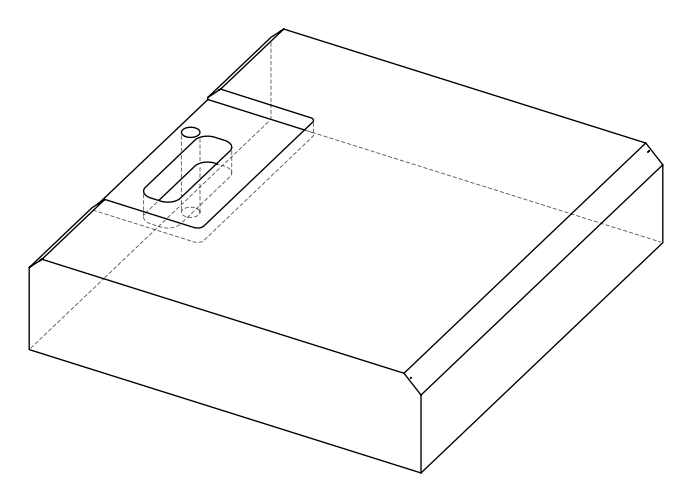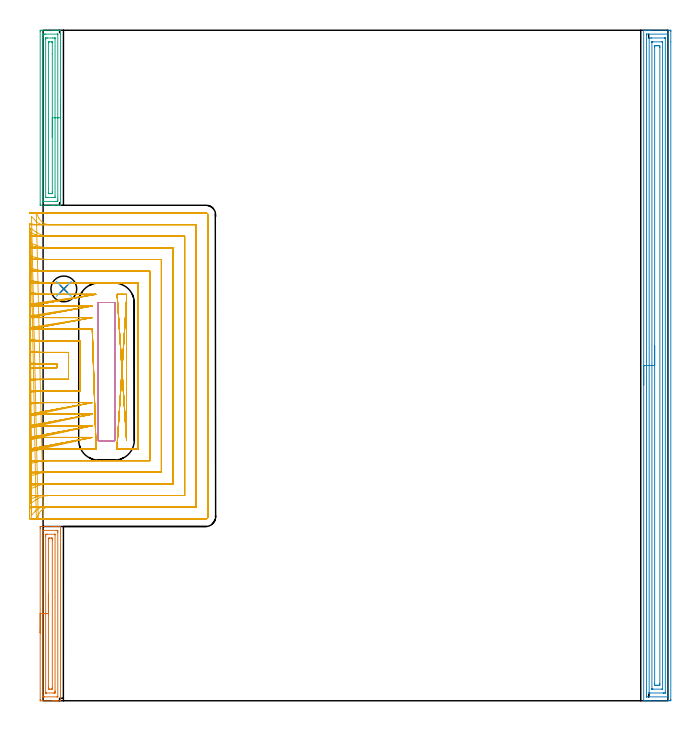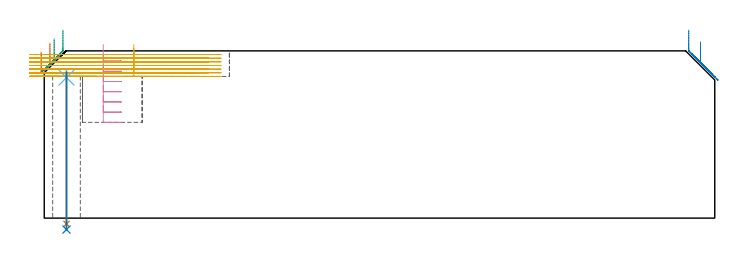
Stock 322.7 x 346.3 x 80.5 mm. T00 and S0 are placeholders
(PLAN: 8 operations, 5 tool changes, 87.6 min)
(1 AREA_MILL | FG_CHAMFER_SURFACE | UGT0205_001 | 3.12 min | 5295 mm3)
(2 AREA_MILL_1 | FG_CHAMFER_SURFACE_1 | UGT0205_001 | 14.16 min | 33932 mm3)
(3 AREA_MILL_2 | FG_CHAMFER_SURFACE_2 | UGT0205_001 | 3.13 min | 5322 mm3)
(4 MILL_RECTANGULAR_POCKET | POCKET_RECTANGULAR_STRAIGHT | UGT0201_136 | Follow Part, ap 5, ae 75% | 3.13 min | 87143 mm3)
(5 MILL_SLOT | SLOT_PARTIAL_RECTANGULAR | NXT0201_009 | Follow Part, ap 2, ae 75% | 63.47 min | 149879 mm3)
(6 SPOT_DRILL | STEP1HOLE | NXT0321_9005460120000 | 0.03 min | 4 mm3)
(7 DRILL_THROUGH_HOLE_INTO_CENTER | STEP1HOLE | NXT0301_042 | 0.3 min | 2668 mm3)
(8 DRILL_TO_ENLARGE_THROUGH_HOLE | STEP1HOLE | UGT0301_267 | 0.31 min | 6778 mm3)
(TOOL UGT0205_001 | Chamfer Mill 20 x 3 x 45 deg. | D20 FL50 Z2)
(TOOL UGT0201_136 | Carbide End Mill 20.0 | D20 FL30 Z4)
(TOOL NXT0201_009 | ENDMILL 8mm [2P460-0800-NA 1630] | D8 FL26 Z6)
(TOOL NXT0321_9005460120000 | NC Spot Drill, 142deg, 12mm, Carbide, Uncoated | D12 PA142 FL30 Z2)
(TOOL NXT0301_042 | Carbide Drill 7.1mm [860.1-0710-057A1-MM 2214] | D7.1 PA140 FL85 Z2)
(TOOL UGT0301_267 | Twist Drill 13.3 mm | D13.3 PA118 FL108 Z2)
(OP 1 AREA_MILL)
G17 G21 G94 G90
T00 M6
G54
G17 G0 G90 X-1.5 Y35. S1061 M3
G43 Z90.5 H0
Z80.
G94 G1 Y35.038 Z79.128 F250.
Y35.152 Z78.264
Y35.341 Z77.412
Y35.603 Z76.58
Y35.937 Z75.774
Y36.34 Z75.
Y36.809 Z74.264
Y37.34 Z73.572
Y37.929 Z72.929
Y38.572 Z72.34
Y39.264 Z71.808
Y40. Z71.34
Y40.774 Z70.937
Y41.58 Z70.603
Y42.412 Z70.341
Y43.264 Z70.152
Y44.128 Z70.038
Y45. Z70.
Y88.976
X-1.499 Y89.444 Z70.001
X-1.495 Y89.86 Z70.003
X-1.491 Y89.991 Z70.005
X-1.084 Y90. Z70.412
X5.068 Z76.562
X5.728 Z77.225
X5.947 Z77.444
X6.607 Z78.104
X6.826 Z78.322
X7.266 Z78.765
X8.794 Y89.999 Z80.292
X8.994 Y89.99 Z80.492
X9. Y89.889 Z80.5
Y0.111
X8.994 Y0.01 Z80.492
X8.792 Y0. Z80.29
X7.266 Z78.764
X6.826 Z78.322
X6.607 Z78.104
X5.947 Z77.444
X5.728 Z77.225
X5.068 Z76.562
X-1.302 Z70.195
X-1.416 Y0.003 Z70.08
X-1.492 Y0.01 Z70.005
X-1.499 Y0.086 Z69.999
X-1.5 Y0.556 Z70.
Y45.
X-0.086 Z71.414
X-0.085 Y87.667 Z71.415
X-0.082 Y87.859 Z71.418
X-0.079 Y87.953 Z71.421
X-0.074 Y87.99 Z71.426
X0.015 Y87.993 Z71.515
X0.345 Y87.999 Z71.845
X6.826 Y88. Z78.326
X7.378 Y87.997 Z78.878
X7.516 Y87.991 Z79.016
X7.579 Y87.986 Z79.079
X7.583 Y87.79 Z79.083
X7.584 Y87.667 Z79.084
X7.586 Y86.899 Z79.086
X7.585 Y2.333 Z79.085
X7.582 Y2.142 Z79.082
X7.579 Y2.047 Z79.079
X7.574 Y2.01 Z79.074
X7.485 Y2.007 Z78.985
X7.155 Y2.001 Z78.655
X0.674 Y2. Z72.174
X0.122 Y2.003 Z71.622
X-0.016 Y2.009 Z71.484
X-0.079 Y2.014 Z71.421
X-0.083 Y2.21 Z71.417
X-0.085 Y2.333 Z71.415
X-0.086 Y3.101 Z71.414
Y45.
X1.328 Z72.828
X1.329 Y85. Z72.829
X1.33 Y85.226 Z72.83
X1.336 Y85.889 Z72.836
X1.34 Y85.99 Z72.84
X1.445 Y85.998 Z72.945
X1.553 Y85.999 Z73.053
X2.322 Y86. Z73.822
X5.837 Z77.337
X5.947 Y85.999 Z77.447
X6.057 Y85.996 Z77.557
X6.13 Y85.99 Z77.63
X6.165 Y85.983 Z77.665
X6.167 Y85.963 Z77.667
X6.17 Y85.889 Z77.67
X6.171 Y85.662 Z77.671
Y5.
X6.17 Y4.774 Z77.67
X6.164 Y4.111 Z77.664
X6.16 Y4.01 Z77.66
X6.055 Y4.002 Z77.555
X5.947 Y4.001 Z77.447
X5.178 Y4. Z76.678
X1.663 Z73.163
X1.553 Y4.001 Z73.053
X1.443 Y4.004 Z72.943
X1.37 Y4.01 Z72.87
X1.335 Y4.017 Z72.835
X1.333 Y4.037 Z72.833
X1.33 Y4.111 Z72.83
X1.329 Y4.338 Z72.829
X1.328 Y45. Z72.828
X2.743 Z74.243
Y83.222
X2.746 Y83.793 Z74.246
X2.75 Y83.978 Z74.25
X2.926 Y83.99 Z74.426
X3.311 Y83.999 Z74.811
X3.421 Y84. Z74.921
X4.189 Z75.689
X4.3 Z75.8
X4.596 Y83.995 Z76.096
X4.739 Y83.99 Z76.239
X4.75 Y83.913 Z76.25
X4.756 Y83.539 Z76.256
X4.757 Y83.222 Z76.257
Y82.648
Y6.778
X4.754 Y6.207 Z76.254
X4.75 Y6.022 Z76.25
X4.574 Y6.01 Z76.074
X4.189 Y6.001 Z75.689
X4.079 Y6. Z75.579
X3.311 Z74.811
X3.2 Z74.7
X2.904 Y6.005 Z74.404
X2.761 Y6.01 Z74.261
X2.75 Y6.087 Z74.25
X2.744 Y6.461 Z74.244
X2.743 Y6.778 Z74.243
Y7.352
Y45.
Y45.872 Z74.281
Y46.737 Z74.395
Y47.588 Z74.583
Y48.42 Z74.846
Y49.226 Z75.18
Y50. Z75.582
Y50.736 Z76.051
Y51.428 Z76.582
Y52.071 Z77.172
Y52.66 Z77.815
Y53.192 Z78.507
Y53.66 Z79.243
Y54.063 Z80.017
Y54.397 Z80.822
Y54.659 Z81.654
Y54.848 Z82.506
Y54.962 Z83.371
Y55. Z84.243
G0 Z90.5
M5
M2
(OP 2 AREA_MILL_1)
G17 G21 G94 G90
T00 M6
G54
G17 G0 G90 X310.2 Y163.15 S1061 M3
G43 Z90.5 H0
G94 G1 Y163.188 Z89.628 F250.
Y163.302 Z88.763
Y163.491 Z87.912
Y163.753 Z87.08
Y164.087 Z86.274
Y164.49 Z85.5
Y164.958 Z84.764
Y165.49 Z84.072
Y166.079 Z83.429
Y166.722 Z82.839
Y167.414 Z82.308
Y168.15 Z81.84
Y168.924 Z81.437
Y169.73 Z81.103
Y170.562 Z80.841
Y171.413 Z80.652
Y172.278 Z80.538
Y173.15 Z80.5
Y346.121
X310.202 Y346.29 Z80.488
X310.363 Y346.298 Z80.33
X310.529 Y346.3 Z80.171
X310.786 Z79.913
X311.489 Z79.205
X312.72 Z77.977
X313.247 Z77.448
X313.862 Z76.834
X323.789 Z66.908
X324.055 Y346.298 Z66.643
X324.192 Y346.29 Z66.506
X324.199 Y346.151 Z66.499
X324.2 Y345.674 Z66.5
Y340.29
X324.199 Y0.626 Z66.501
X324.196 Y0.211 Z66.502
X324.192 Y0.01 Z66.505
X323.789 Y0. Z66.908
X313.247 Z77.448
X311.841 Z78.855
X311.489 Z79.205
X310.529 Z80.171
X310.362 Y0.002 Z80.33
X310.202 Y0.01 Z80.488
X310.2 Y0.179 Z80.5
Y173.15
X311.614 Z79.086
X311.615 Y343.759 Z79.085
X311.621 Y344.285 Z79.079
X311.646 Y344.29 Z79.054
X311.718 Y344.295 Z78.982
X311.826 Y344.299 Z78.874
X322.504 Y344.3 Z68.196
X322.706 Y344.297 Z67.994
X322.74 Y344.295 Z67.96
X322.771 Y344.291 Z67.929
X322.779 Y344.249 Z67.921
X322.784 Y344.015 Z67.916
X322.785 Y343.886 Z67.915
X322.786 Y343.119 Z67.914
X322.785 Y2.541 Z67.915
X322.779 Y2.015 Z67.921
X322.754 Y2.01 Z67.946
X322.682 Y2.005 Z68.018
X322.574 Y2.001 Z68.126
X311.896 Y2. Z78.805
X311.694 Y2.003 Z79.006
X311.66 Y2.005 Z79.04
X311.629 Y2.009 Z79.071
X311.621 Y2.051 Z79.079
X311.616 Y2.285 Z79.084
X311.615 Y2.414 Z79.085
X311.614 Y3.181 Z79.086
Y173.15
X313.028 Z77.672
X313.029 Y342.099 Z77.671
X313.031 Y342.209 Z77.669
X313.033 Y342.264 Z77.667
X313.035 Y342.285 Z77.665
X313.056 Y342.292 Z77.644
X313.247 Y342.296 Z77.453
X313.927 Y342.3 Z76.773
X314.125 Z76.575
X320.956 Y342.299 Z69.744
X321.153 Y342.296 Z69.547
X321.35 Y342.29 Z69.35
X321.365 Y342.286 Z69.335
X321.367 Y342.27 Z69.333
X321.37 Y342.232 Z69.33
X321.371 Y342.172 Z69.329
X321.372 Y342.099 Z69.328
X321.371 Y4.201 Z69.329
X321.37 Y4.091 Z69.33
X321.367 Y4.036 Z69.333
X321.365 Y4.015 Z69.335
X321.344 Y4.008 Z69.356
X321.153 Y4.004 Z69.547
X320.473 Y4. Z70.227
X320.275 Z70.425
X313.444 Y4.001 Z77.256
X313.247 Y4.004 Z77.453
X313.05 Y4.01 Z77.65
X313.035 Y4.014 Z77.665
X313.033 Y4.03 Z77.667
X313.03 Y4.068 Z77.67
X313.029 Y4.127 Z77.671
Y4.201
X313.028 Y173.15 Z77.672
X314.443 Z76.257
Y339.987
X314.445 Y340.178 Z76.255
X314.447 Y340.246 Z76.253
X314.449 Y340.28 Z76.251
X314.463 Y340.29 Z76.237
X314.57 Y340.293 Z76.13
X315.004 Y340.3 Z75.696
X319.407 Z71.293
X319.83 Y340.294 Z70.87
X319.935 Y340.29 Z70.765
X319.951 Y340.286 Z70.749
X319.953 Y340.27 Z70.747
X319.956 Y340.234 Z70.744
X319.957 Y340.155 Z70.743
Y6.313
X319.955 Y6.122 Z70.745
X319.953 Y6.054 Z70.747
X319.951 Y6.02 Z70.749
X319.937 Y6.01 Z70.763
X319.83 Y6.007 Z70.87
X319.396 Y6. Z71.304
X314.993 Z75.707
X314.57 Y6.006 Z76.13
X314.465 Y6.01 Z76.235
X314.449 Y6.014 Z76.251
X314.447 Y6.03 Z76.253
X314.445 Y6.066 Z76.255
X314.443 Y6.145 Z76.257
Y173.15
X315.857 Z74.843
Y337.629
X315.858 Y337.654 Z74.842
X315.882 Y338.29 Z74.818
X316.105 Y338.297 Z74.595
X316.761 Y338.299 Z73.939
X316.98 Y338.3 Z73.72
X317.639 Z73.061
X317.86 Y338.299 Z72.84
X318.518 Y338.29 Z72.182
X318.542 Y337.629 Z72.158
X318.543 Y337.604 Z72.157
Y8.671
X318.542 Y8.646 Z72.158
X318.518 Y8.01 Z72.182
X318.295 Y8.003 Z72.405
X317.639 Y8. Z73.061
X317.42 Z73.28
X316.761 Z73.939
X316.54 Y8.001 Z74.16
X315.882 Y8.01 Z74.818
X315.858 Y8.671 Z74.842
X315.857 Y8.696 Z74.843
Y173.15
Y174.022 Z74.881
Y174.886 Z74.995
Y175.738 Z75.184
Y176.57 Z75.446
Y177.376 Z75.78
Y178.15 Z76.183
Y178.886 Z76.652
Y179.578 Z77.183
Y180.221 Z77.772
Y180.81 Z78.415
Y181.341 Z79.107
Y181.81 Z79.843
Y182.213 Z80.617
Y182.547 Z81.423
Y182.809 Z82.255
Y182.998 Z83.107
Y183.112 Z83.972
Y183.15 Z84.843
G0 Z90.5
M5
M2
(OP 3 AREA_MILL_2)
G17 G21 G94 G90
T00 M6
G54
G17 G0 G90 X9. Y311.1 S1061 M3
G43 Z90.5 H0
G94 G1 Y311.062 Z89.628 F250.
Y310.948 Z88.763
Y310.759 Z87.912
Y310.497 Z87.08
Y310.163 Z86.274
Y309.76 Z85.5
Y309.291 Z84.764
Y308.76 Z84.072
Y308.171 Z83.429
Y307.528 Z82.839
Y306.836 Z82.308
Y306.1 Z81.84
Y305.326 Z81.437
Y304.52 Z81.103
Y303.688 Z80.841
Y302.836 Z80.652
Y301.972 Z80.538
Y301.1 Z80.5
Y256.053
X8.994 Y255.91 Z80.493
X8.714 Y255.9 Z80.213
X8.309 Z79.809
X7.705 Z79.2
X5.645 Z77.143
X5.068 Z76.563
X4.478 Z75.973
X-1.302 Z70.195
X-1.374 Y255.901 Z70.123
X-1.492 Y255.91 Z70.005
X-1.499 Y256.028 Z69.999
X-1.5 Y256.499 Z70.
X-1.499 Y345.701 Z70.001
X-1.496 Y346.119 Z70.002
X-1.492 Y346.29 Z70.006
X-1.084 Y346.3 Z70.413
X5.068 Z76.563
X6.524 Z78.021
X7.705 Z79.2
X8.309 Z79.809
X8.584 Z80.083
X8.715 Z80.214
X8.994 Y346.29 Z80.493
X9. Y346.147 Z80.5
Y301.1
X7.586 Z79.086
Y259.175
X7.585 Y258.406 Z79.085
X7.583 Y258.283 Z79.083
X7.575 Y257.91 Z79.075
X7.202 Y257.902 Z78.702
X6.826 Y257.901 Z78.326
X6.325 Y257.9 Z77.825
X-0.008 Z71.492
X-0.035 Y257.902 Z71.465
X-0.063 Y257.906 Z71.437
X-0.079 Y257.911 Z71.421
X-0.08 Y257.931 Z71.42
X-0.085 Y258.161 Z71.415
X-0.086 Y343.025 Z71.414
X-0.085 Y343.794 Z71.415
X-0.083 Y343.917 Z71.417
X-0.075 Y344.29 Z71.425
X0.298 Y344.298 Z71.798
X0.674 Y344.299 Z72.174
X1.175 Y344.3 Z72.675
X7.507 Y344.299 Z79.007
X7.535 Y344.298 Z79.035
X7.563 Y344.294 Z79.063
X7.579 Y344.289 Z79.079
X7.58 Y344.268 Z79.08
X7.585 Y344.039 Z79.085
X7.586 Y301.1 Z79.086
X6.171 Z77.671
Y260.732
X6.167 Y260.067 Z77.667
X6.164 Y259.955 Z77.664
X6.161 Y259.909 Z77.661
X6.108 Y259.904 Z77.608
X5.947 Y259.902 Z77.447
X5.233 Y259.9 Z76.733
X2.596 Z74.096
X1.717 Z73.217
X1.553 Y259.903 Z73.053
X1.388 Y259.907 Z72.888
X1.345 Y259.91 Z72.845
X1.335 Y259.934 Z72.835
X1.332 Y259.992 Z72.832
X1.33 Y260.067 Z72.83
X1.329 Y260.295 Z72.829
Y341.468
X1.333 Y342.133 Z72.833
X1.335 Y342.245 Z72.835
X1.339 Y342.291 Z72.839
X1.392 Y342.296 Z72.892
X1.553 Y342.298 Z73.053
X2.267 Y342.3 Z73.767
X4.903 Z76.403
X5.783 Z77.283
X5.947 Y342.297 Z77.447
X6.112 Y342.293 Z77.612
X6.155 Y342.29 Z77.655
X6.165 Y342.266 Z77.665
X6.168 Y342.208 Z77.668
X6.17 Y342.133 Z77.67
X6.171 Y341.905 Z77.671
Y301.1
X4.757 Z76.257
Y262.743
X4.755 Y262.169 Z76.255
X4.752 Y261.975 Z76.252
X4.75 Y261.914 Z76.25
X4.708 Y261.91 Z76.208
X4.605 Y261.906 Z76.105
X4.189 Y261.9 Z75.689
X4.141 Z75.641
X3.263 Z74.763
X2.892 Y261.904 Z74.392
X2.799 Y261.907 Z74.299
X2.757 Y261.91 Z74.257
X2.75 Y261.935 Z74.25
X2.748 Y262.022 Z74.248
X2.744 Y262.427 Z74.244
X2.743 Y264.527 Z74.243
Y339.457
X2.745 Y340.031 Z74.245
X2.748 Y340.225 Z74.248
X2.749 Y340.286 Z74.249
X2.792 Y340.29 Z74.292
X2.895 Y340.294 Z74.395
X3.311 Y340.3 Z74.811
X3.358 Z74.858
X4.237 Z75.737
X4.608 Y340.296 Z76.108
X4.701 Y340.293 Z76.201
X4.743 Y340.29 Z76.243
X4.75 Y340.265 Z76.25
X4.752 Y340.178 Z76.252
X4.756 Y339.773 Z76.256
X4.757 Y334.158 Z76.257
Y301.1
Y300.228 Z76.295
Y299.363 Z76.409
Y298.512 Z76.598
Y297.68 Z76.86
Y296.874 Z77.194
Y296.1 Z77.597
Y295.364 Z78.066
Y294.672 Z78.597
Y294.029 Z79.186
Y293.44 Z79.829
Y292.908 Z80.521
Y292.44 Z81.257
Y292.037 Z82.031
Y291.703 Z82.837
Y291.441 Z83.669
Y291.252 Z84.521
Y291.138 Z85.386
Y291.1 Z86.257
G0 Z90.5
M5
M2
(OP 4 MILL_RECTANGULAR_POCKET)
G17 G21 G94 G90
T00 M6
G54
G17 G0 G90 X28.4 Y199.536 S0 M3
G43 Z90.5 H0
Z83.5
G94 G1 Y170. Z75.586 F250.
Y134.6 F500.
G3 X28.7 Y134.3 R0.3
G1 X36.8
G3 X37.1 Y134.6 R0.3
G1 Y205.4
G3 X36.8 Y205.7 R0.3
G1 X28.7
G3 X28.4 Y205.4 R0.3
G1 Y170.
Y169.
G0 Y199.536 Z78.586
G1 Y170. Z70.671 F250.
Y134.6 F500.
G3 X28.7 Y134.3 R0.3
G1 X36.8
G3 X37.1 Y134.6 R0.3
G1 Y205.4
G3 X36.8 Y205.7 R0.3
G1 X28.7
G3 X28.4 Y205.4 R0.3
G1 Y170.
Y169.
G0 Y199.536 Z73.671
G1 Y170. Z65.757 F250.
Y134.6 F500.
G3 X28.7 Y134.3 R0.3
G1 X36.8
G3 X37.1 Y134.6 R0.3
G1 Y205.4
G3 X36.8 Y205.7 R0.3
G1 X28.7
G3 X28.4 Y205.4 R0.3
G1 Y170.
Y169.
G0 Y199.536 Z68.757
G1 Y170. Z60.843 F250.
Y134.6 F500.
G3 X28.7 Y134.3 R0.3
G1 X36.8
G3 X37.1 Y134.6 R0.3
G1 Y205.4
G3 X36.8 Y205.7 R0.3
G1 X28.7
G3 X28.4 Y205.4 R0.3
G1 Y170.
Y169.
G0 Y199.536 Z63.843
G1 Y170. Z55.929 F250.
Y134.6 F500.
G3 X28.7 Y134.3 R0.3
G1 X36.8
G3 X37.1 Y134.6 R0.3
G1 Y205.4
G3 X36.8 Y205.7 R0.3
G1 X28.7
G3 X28.4 Y205.4 R0.3
G1 Y170.
Y169.
G0 Y199.536 Z58.929
G1 Y170. Z51.014 F250.
Y134.6 F500.
G3 X28.7 Y134.3 R0.3
G1 X36.8
G3 X37.1 Y134.6 R0.3
G1 Y205.4
G3 X36.8 Y205.7 R0.3
G1 X28.7
G3 X28.4 Y205.4 R0.3
G1 Y170.
Y169.
G0 Y199.536 Z54.014
G1 Y170. Z46.1 F250.
Y134.6 F500.
G3 X28.7 Y134.3 R0.3
G1 X36.8
G3 X37.1 Y134.6 R0.3
G1 Y205.4
G3 X36.8 Y205.7 R0.3
G1 X28.7
G3 X28.4 Y205.4 R0.3
G1 Y170.
Y169.
G0 Z90.5
M5
M2
(OP 5 MILL_SLOT)
G17 G21 G94 G90
T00 M6
G54
G17 G0 G90 X-6.987 Y171.39 S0 M3
G43 Z90.5 H1
Z78.743
G94 G1 X-4. Y171.667 F250.
G2 X3.202 Y172. R78. F500.
G1 X7.1
Y173.9
X3.203
G2 X-4. Y174.233 R78.
G1 X-6.987 Y174.51 F250.
X-6.985 Y165.339
X-4. Y165.639
G2 X3.202 Y166. R72. F500.
G1 X13.1
Y179.9
X3.203
G2 X-4. Y180.261 R72.
G1 X-6.985 Y180.561 F250.
X-6.982 Y159.279
X-4. Y159.606
G2 X3.202 Y160. R66. F500.
G1 X19.1
Y185.9
X3.203
G2 X-4. Y186.294 R66.
G1 X-6.982 Y186.622 F250.
X-6.978 Y153.206
X-4. Y153.566
G2 X3.202 Y154. R60. F500.
G1 X22.4
X25.4 F250.
X-6.973 Y147.117 F500.
X-4. Y147.518 F250.
G2 X3.202 Y148. R54. F500.
G1 X22.4
X25.4 F250.
X-6.966 Y141.006 F500.
X-4. Y141.457 F250.
G2 X3.202 Y142. R48. F500.
G1 X22.4
X25.4 F250.
X-6.956 Y134.863 F500.
X-4. Y135.378 F250.
G2 X3.202 Y136. R42. F500.
G1 X22.4
X25.4 F250.
X-6.939 Y128.672 F500.
X-4. Y129.272 F250.
G2 X3.202 Y130. R36. F500.
G1 X24.376
X27.376 F250.
X25.4 Y191.9 F500.
X22.4 F250.
X3.203 F500.
G2 X-4. Y192.334 R60.
G1 X-6.978 Y192.694 F250.
X25.4 Y197.9 F500.
X22.4 F250.
X3.203 F500.
G2 X-4. Y198.383 R54.
G1 X-6.973 Y198.783 F250.
X25.4 Y203.9 F500.
X22.4 F250.
X3.203 F500.
G2 X-4. Y204.444 R48.
G1 X-6.966 Y204.894 F250.
X27.285 Y209.9 F500.
X24.285 F250.
X3.203 F500.
G2 X-4. Y210.522 R42.
G1 X-6.956 Y211.037 F250.
G0 X43.1 Y188.009 Z83.5
G1 X43.11 Y205.206 Z78.892
X43.111 Y205.592 Z78.788
X43.1 Y205.762 Z78.743
Y209.9
X41.228
X38.228
X43.1 Y134.5 F500.
Y136. F250.
Y204.364 F500.
Y207.364 F250.
X38.116 Y130. F500.
X41.116 F250.
X49.1 F500.
Y215.9
X3.203
G2 X-4. Y216.628 R36.
G1 X-6.939 Y217.228 F250.
X-6.912 Y122.402
X-4. Y123.123
G2 X3.202 Y124. R30. F500.
G1 X55.1
Y221.9
X3.203
G2 X-4. Y222.778 R30.
G1 X-6.912 Y223.498 F250.
X-6.862 Y115.994
X-4. Y116.894
G2 X3.202 Y118. R24. F500.
G1 X61.1
Y227.9
X3.203
G2 X-4. Y229.007 R24.
G1 X-6.862 Y229.907 F250.
X-6.749 Y109.296
X-4. Y110.496
G2 X3.202 Y112. R18. F500.
G1 X67.1
Y233.9
X3.203
G2 X-4. Y235.404 R18.
G1 X-6.749 Y236.605 F250.
X-6.4 Y101.798
X-4. Y103.598
G2 X3.202 Y106. R12. F500.
G1 X73.1
Y239.9
X3.203
G2 X-4. Y242.303 R12.
G1 X-6.399 Y244.103 F250.
X-3.505 Y93.888 F500.
X-2.209 Y96.593 F250.
G2 X3.202 Y100. R6. F500.
G1 X79.1
Y245.9
X3.203
G2 X-2.208 Y249.308 R6.
G1 X-3.504 Y252.014 F250.
X0.202 Y94. F500.
X3.202 F250.
X84.1 F500.
G3 X85.1 Y95. R1.
G1 Y250.9
G3 X84.1 Y251.9 R1.
G1 X3.203
X0.203 F250.
G0 Z90.5
X-6.995 Y171.698
Z76.986
G1 X-4. Y171.871
G2 X0.489 Y172. R78. F500.
G1 X7.1
Y173.9
X0.491
G2 X-4. Y174.029 R78.
G1 X-6.995 Y174.202 F250.
X-6.994 Y165.673
X-4. Y165.86
G2 X0.489 Y166. R72. F500.
G1 X13.1
Y179.9
X0.491
G2 X-4. Y180.04 R72.
G1 X-6.994 Y180.227 F250.
X-6.993 Y159.643
X-4. Y159.847
G2 X0.489 Y160. R66. F500.
G1 X19.1
Y185.9
X0.491
G2 X-4. Y186.053 R66.
G1 X-6.993 Y186.257 F250.
X-6.992 Y153.607
X-4. Y153.832
G2 X0.489 Y154. R60. F500.
G1 X22.4
X25.4 F250.
X-6.99 Y147.564 F500.
X-4. Y147.813 F250.
G2 X0.489 Y148. R54. F500.
G1 X22.4
X25.4 F250.
X-6.987 Y141.509 F500.
X-4. Y141.79 F250.
G2 X0.489 Y142. R48. F500.
G1 X22.4
X25.4 F250.
X-6.983 Y135.439 F500.
X-4. Y135.759 F250.
G2 X0.489 Y136. R42. F500.
G1 X22.4
X25.4 F250.
X-6.977 Y129.345 F500.
X-4. Y129.719 F250.
G2 X0.489 Y130. R36. F500.
G1 X24.376
X27.376 F250.
X25.4 Y191.9 F500.
X22.4 F250.
X0.491 F500.
G2 X-4. Y192.068 R60.
G1 X-6.992 Y192.293 F250.
X25.4 Y197.9 F500.
X22.4 F250.
X0.491 F500.
G2 X-4. Y198.087 R54.
G1 X-6.99 Y198.337 F250.
X25.4 Y203.9 F500.
X22.4 F250.
X0.491 F500.
G2 X-4. Y204.111 R48.
G1 X-6.987 Y204.391 F250.
X27.285 Y209.9 F500.
X24.285 F250.
X0.491 F500.
G2 X-4. Y210.141 R42.
G1 X-6.983 Y210.462 F250.
G0 X43.1 Y188.009 Z81.743
G1 X43.109 Y205.012 Z77.187
X43.111 Y205.594 Z77.031
X43.1 Y205.762 Z76.986
Y209.9
X41.228
X38.228
X43.1 Y134.5 F500.
Y136. F250.
Y204.364 F500.
Y207.364 F250.
X38.114 Y130. F500.
X41.114 F250.
X49.1 F500.
Y215.9
X0.491
G2 X-4. Y216.181 R36.
G1 X-6.977 Y216.555 F250.
X-6.966 Y123.213
X-4. Y123.662
G2 X0.489 Y124. R30. F500.
G1 X55.1
Y221.9
X0.491
G2 X-4. Y222.238 R30.
G1 X-6.966 Y222.687 F250.
X-6.947 Y117.015
X-4. Y117.576
G2 X0.489 Y118. R24. F500.
G1 X61.1
Y227.9
X0.491
G2 X-4. Y228.324 R24.
G1 X-6.947 Y228.885 F250.
X-6.905 Y110.683
X-4. Y111.431
G2 X0.489 Y112. R18. F500.
G1 X67.1
Y233.9
X0.491
G2 X-4. Y234.469 R18.
G1 X-6.905 Y235.218 F250.
X-6.782 Y104.006
X-4. Y105.129
G2 X0.489 Y106. R12. F500.
G1 X73.1
Y239.9
X0.491
G2 X-4. Y240.772 R12.
G1 X-6.782 Y241.895 F250.
X-5.983 Y95.762
X-3.984 Y97.999
G2 X0.489 Y100. R6. F500.
G1 X79.1
Y245.9
X0.491
G2 X-3.984 Y247.903 R6.
G1 X-5.982 Y250.14 F250.
X-2.511 Y94. F500.
X0.489 F250.
X84.1 F500.
G3 X85.1 Y95. R1.
G1 Y250.9
G3 X84.1 Y251.9 R1.
G1 X0.491
X-2.509 F250.
G0 Z90.5
X-7. Y171.959
Z75.229
G1 X-4. Y171.994
G2 X-3.07 Y172. R78. F500.
G1 X7.1
Y173.9
X-3.065
G2 X-4. Y173.906 R78.
G1 X-7. Y173.942 F250.
Y165.955
X-4. Y165.994
G2 X-3.07 Y166. R72. F500.
G1 X13.1
Y179.9
X-3.065
G2 X-4. Y179.906 R72.
G1 X-7. Y179.945 F250.
Y159.951
X-4. Y159.993
G2 X-3.07 Y160. R66. F500.
G1 X19.1
Y185.9
X-3.065
G2 X-4. Y185.907 R66.
G1 X-7. Y185.949 F250.
Y153.946
X-4. Y153.993
G2 X-3.07 Y154. R60. F500.
G1 X22.4
X25.4 F250.
X-7. Y147.94 F500.
X-4. Y147.992 F250.
G2 X-3.07 Y148. R54. F500.
G1 X22.4
X25.4 F250.
X-6.999 Y141.933 F500.
X-4. Y141.991 F250.
G2 X-3.07 Y142. R48. F500.
G1 X22.4
X25.4 F250.
X-6.999 Y135.923 F500.
X-4. Y135.99 F250.
G2 X-3.07 Y136. R42. F500.
G1 X22.4
X25.4 F250.
X-6.999 Y129.911 F500.
X-4. Y129.988 F250.
G2 X-3.07 Y130. R36. F500.
G1 X24.376
X27.376 F250.
X25.4 Y191.9 F500.
X22.4 F250.
X-3.065 F500.
G2 X-4. Y191.907 R60.
G1 X-7. Y191.954 F250.
X25.4 Y197.9 F500.
X22.4 F250.
X-3.065 F500.
G2 X-4. Y197.908 R54.
G1 X-7. Y197.96 F250.
X25.4 Y203.9 F500.
X22.4 F250.
X-3.065 F500.
G2 X-4. Y203.909 R48.
G1 X-6.999 Y203.968 F250.
X27.285 Y209.9 F500.
X24.285 F250.
X-3.065 F500.
G2 X-4. Y209.91 R42.
G1 X-6.999 Y209.977 F250.
G0 X43.1 Y188.009 Z79.986
G1 X43.109 Y205.012 Z75.43
X43.111 Y205.594 Z75.274
X43.1 Y205.762 Z75.229
Y209.9
X41.228
X38.228
X43.1 Y134.5 F500.
Y136. F250.
Y204.364 F500.
Y207.364 F250.
X38.114 Y130. F500.
X41.114 F250.
X49.1 F500.
Y215.9
X-3.065
G2 X-4. Y215.912 R36.
G1 X-6.999 Y215.99 F250.
Y123.893
X-4. Y123.986
G2 X-3.07 Y124. R30. F500.
G1 X55.1
Y221.9
X-3.065
G2 X-4. Y221.915 R30.
G1 X-6.999 Y222.008 F250.
X-6.998 Y117.866
X-4. Y117.982
G2 X-3.07 Y118. R24. F500.
G1 X61.1
Y227.9
X-3.065
G2 X-4. Y227.918 R24.
G1 X-6.998 Y228.035 F250.
X-6.996 Y111.821
X-4. Y111.976
G2 X-3.07 Y112. R18. F500.
G1 X67.1
Y233.9
X-3.065
G2 X-4. Y233.924 R18.
G1 X-6.996 Y234.08 F250.
X-6.991 Y105.732
X-4. Y105.964
G2 X-3.07 Y106. R12. F500.
G1 X73.1
Y239.9
X-3.065
G2 X-4. Y239.936 R12.
G1 X-6.991 Y240.17 F250.
X-6.964 Y99.463
X-4. Y99.928
G2 X-3.07 Y100. R6. F500.
G1 X79.1
Y245.9
X-3.065
G2 X-4. Y245.973 R6.
G1 X-6.963 Y246.441 F250.
X-6.07 Y94.
X-3.07
X84.1 F500.
G3 X85.1 Y95. R1.
G1 Y250.9
G3 X84.1 Y251.9 R1.
G1 X-3.065
X-6.065 F250.
G0 X-7. Y171.997 Z73.471
G1 X-4. Y172.
X-3.933 F500.
X7.1
Y173.9
X-3.926
X-4.
X-7. Y173.903 F250.
Y165.997
X-4. Y166.
X-3.933 F500.
X13.1
Y179.9
X-3.926
X-4.
X-7. Y179.903 F250.
Y159.997
X-4. Y160.
X-3.933 F500.
X19.1
Y185.9
X-3.926
X-4.
X-7. Y185.903 F250.
Y153.997
X-4. Y154.
X-3.933 F500.
X22.4
X25.4 F250.
X-7. Y147.996 F500.
X-4. Y148. F250.
X-3.933 F500.
X22.4
X25.4 F250.
X-7. Y141.996 F500.
X-4. Y142. F250.
X-3.933 F500.
X22.4
X25.4 F250.
X-7. Y135.995 F500.
X-4. Y136. F250.
X-3.933 F500.
X22.4
X25.4 F250.
X-7. Y129.994 F500.
X-4. Y130. F250.
X-3.933 F500.
X24.376
X27.376 F250.
X25.4 Y191.9 F500.
X22.4 F250.
X-3.926 F500.
X-4.
X-7. Y191.904 F250.
X25.4 Y197.9 F500.
X22.4 F250.
X-3.926 F500.
X-4.
X-7. Y197.904 F250.
X25.4 Y203.9 F500.
X22.4 F250.
X-3.926 F500.
X-4.
X-7. Y203.905 F250.
X27.285 Y209.9 F500.
X24.285 F250.
X-3.926 F500.
X-4.
X-7. Y209.905 F250.
G0 X43.1 Y188.009 Z78.229
G1 Y204.364 Z73.846
X43.11 Y205.062 Z73.659
X43.111 Y205.593 Z73.517
X43.1 Y205.762 Z73.471
Y209.9
X41.228
X38.228
X43.1 Y134.5 F500.
Y136. F250.
Y204.364 F500.
Y207.364 F250.
X38.116 Y130. F500.
X41.116 F250.
X49.1 F500.
Y215.9
X-3.926
X-4.
X-7. Y215.906 F250.
Y123.993
X-4. Y124.
X-3.933 F500.
X55.1
Y221.9
X-3.926
X-4.
X-7. Y221.907 F250.
Y117.992
X-4. Y118.
X-3.933 F500.
X61.1
Y227.9
X-3.926
X-4.
X-7. Y227.909 F250.
Y111.989
X-4. Y112.
X-3.933 F500.
X67.1
Y233.9
X-3.926
X-4.
X-7. Y233.912 F250.
Y105.983
X-4. Y106.
X-3.933 F500.
X73.1
Y239.9
X-3.926
X-4.
X-7. Y239.919 F250.
Y99.966
X-4. Y100.
X-3.933 F500.
X79.1
Y245.9
X-3.926
X-4.
X-7. Y245.937 F250.
X-6.933 Y94.
X-3.933
X84.1 F500.
G3 X85.1 Y95. R1.
G1 Y250.9
G3 X84.1 Y251.9 R1.
G1 X-3.926
X-6.926 F250.
G0 X-7. Y172. Z71.714
G1 X-4.
X7.1 F500.
Y173.9
X-4.
X-7. F250.
Y166.
X-4.
X13.1 F500.
Y179.9
X-4.
X-7. F250.
Y160.
X-4.
X19.1 F500.
Y185.9
X-4.
X-7. F250.
Y154.
X-4.
X22.4 F500.
X25.4 F250.
X-7. Y148. F500.
X-4. F250.
X22.4 F500.
X25.4 F250.
X-7. Y142. F500.
X-4. F250.
X22.4 F500.
X25.4 F250.
X-7. Y136. F500.
X-4. F250.
X22.4 F500.
X25.4 F250.
X-7. Y130. F500.
X-4. F250.
X24.377 F500.
X27.377 F250.
X25.4 Y191.9 F500.
X22.4 F250.
X-4. F500.
X-7. F250.
X25.4 Y197.9 F500.
X22.4 F250.
X-4. F500.
X-7. F250.
X25.4 Y203.9 F500.
X22.4 F250.
X-4. F500.
X-7. F250.
X27.285 Y209.9 F500.
X24.285 F250.
X-4. F500.
X-7. F250.
G0 X43.1 Y188.009 Z76.471
G1 Y204.364 Z72.089
X43.11 Y205.062 Z71.902
X43.111 Y205.593 Z71.76
X43.1 Y205.762 Z71.714
Y209.9
X41.228
X38.228
X43.1 Y134.5 F500.
Y136. F250.
Y204.364 F500.
Y207.364 F250.
X38.116 Y130. F500.
X41.116 F250.
X49.1 F500.
Y215.9
X-4.
X-7. F250.
Y124.
X-4.
X55.1 F500.
Y221.9
X-4.
X-7. F250.
Y118.
X-4.
X61.1 F500.
Y227.9
X-4.
X-7. F250.
Y112.
X-4.
X67.1 F500.
Y233.9
X-4.
X-7. F250.
Y106.
X-4.
X73.1 F500.
Y239.9
X-4.
X-7. F250.
Y100.
X-4.
X79.1 F500.
Y245.9
X-4.
X-7. F250.
Y94.
X-4.
X84.1 F500.
G3 X85.1 Y95. R1.
G1 Y250.9
G3 X84.1 Y251.9 R1.
G1 X-4.
X-7. F250.
G0 Y172. Z69.957
G1 X-4.
X7.1 F500.
Y173.9
X-4.
X-7. F250.
Y166.
X-4.
X13.1 F500.
Y179.9
X-4.
X-7. F250.
Y160.
X-4.
X19.1 F500.
Y185.9
X-4.
X-7. F250.
Y154.
X-4.
X22.4 F500.
X25.4 F250.
X-7. Y148. F500.
X-4. F250.
X22.4 F500.
X25.4 F250.
X-7. Y142. F500.
X-4. F250.
X22.4 F500.
X25.4 F250.
X-7. Y136. F500.
X-4. F250.
X22.4 F500.
X25.4 F250.
X-7. Y130. F500.
X-4. F250.
X24.377 F500.
X27.377 F250.
X25.4 Y191.9 F500.
X22.4 F250.
X-4. F500.
X-7. F250.
X25.4 Y197.9 F500.
X22.4 F250.
X-4. F500.
X-7. F250.
X25.4 Y203.9 F500.
X22.4 F250.
X-4. F500.
X-7. F250.
X27.285 Y209.9 F500.
X24.285 F250.
X-4. F500.
X-7. F250.
G0 X43.1 Y188.009 Z74.714
G1 Y204.364 Z70.332
X43.11 Y205.062 Z70.145
X43.111 Y205.593 Z70.003
X43.1 Y205.762 Z69.957
Y209.9
X41.228
X38.228
X43.1 Y134.5 F500.
Y136. F250.
Y204.364 F500.
Y207.364 F250.
X38.116 Y130. F500.
X41.116 F250.
X49.1 F500.
Y215.9
X-4.
X-7. F250.
Y124.
X-4.
X55.1 F500.
Y221.9
X-4.
X-7. F250.
Y118.
X-4.
X61.1 F500.
Y227.9
X-4.
X-7. F250.
Y112.
X-4.
X67.1 F500.
Y233.9
X-4.
X-7. F250.
Y106.
X-4.
X73.1 F500.
Y239.9
X-4.
X-7. F250.
Y100.
X-4.
X79.1 F500.
Y245.9
X-4.
X-7. F250.
Y94.
X-4.
X84.1 F500.
G3 X85.1 Y95. R1.
G1 Y250.9
G3 X84.1 Y251.9 R1.
G1 X-4.
X-7. F250.
G0 Y172. Z68.2
G1 X-4.
X7.1 F500.
Y173.9
X-4.
X-7. F250.
Y166.
X-4.
X13.1 F500.
Y179.9
X-4.
X-7. F250.
Y160.
X-4.
X19.1 F500.
Y185.9
X-4.
X-7. F250.
Y154.
X-4.
X22.4 F500.
X25.4 F250.
X-7. Y148. F500.
X-4. F250.
X22.4 F500.
X25.4 F250.
X-7. Y142. F500.
X-4. F250.
X22.4 F500.
X25.4 F250.
X-7. Y136. F500.
X-4. F250.
X22.4 F500.
X25.4 F250.
X-7. Y130. F500.
X-4. F250.
X24.376 F500.
X27.376 F250.
X25.4 Y191.9 F500.
X22.4 F250.
X-4. F500.
X-7. F250.
X25.4 Y197.9 F500.
X22.4 F250.
X-4. F500.
X-7. F250.
X25.4 Y203.9 F500.
X22.4 F250.
X-4. F500.
X-7. F250.
X27.285 Y209.9 F500.
X24.285 F250.
X-4. F500.
X-7. F250.
G0 X43.1 Y188.009 Z72.957
G1 Y204.364 Z68.575
X43.11 Y205.062 Z68.388
X43.111 Y205.593 Z68.246
X43.1 Y205.762 Z68.2
Y209.9
X41.228
X38.228
X43.1 Y134.5 F500.
Y136. F250.
Y204.364 F500.
Y207.364 F250.
X38.116 Y130. F500.
X41.116 F250.
X49.1 F500.
Y215.9
X-4.
X-7. F250.
Y124.
X-4.
X55.1 F500.
Y221.9
X-4.
X-7. F250.
Y118.
X-4.
X61.1 F500.
Y227.9
X-4.
X-7. F250.
Y112.
X-4.
X67.1 F500.
Y233.9
X-4.
X-7. F250.
Y106.
X-4.
X73.1 F500.
Y239.9
X-4.
X-7. F250.
Y100.
X-4.
X79.1 F500.
Y245.9
X-4.
X-7. F250.
Y94.
X-4.
X84.1 F500.
G3 X85.1 Y95. R1.
G1 Y250.9
G3 X84.1 Y251.9 R1.
G1 X-4.
X-7. F250.
G0 Z90.5
M5
M2
(OP 6 SPOT_DRILL)
G17 G21 G94 G90
T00 M6
G54
G17 G0 G90 X10.7 Y212.7 S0 M3
G43 Z90.5 H0
G94 G81 G98 Z67.628 F250. R71.2
G80
M5
M2
(OP 7 DRILL_THROUGH_HOLE_INTO_CENTER)
G17 G21 G94 G90
T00 M6
G54
G17 G0 G90 X10.7 Y212.7 S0 M3
G43 Z90.5 H1
G94 G73 G98 Z-2.792 F250. Q7.099 R70.2
G80
M5
M2
(OP 8 DRILL_TO_ENLARGE_THROUGH_HOLE)
G17 G21 G94 G90
T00 M6
G54
G17 G0 G90 X10.7 Y212.7 S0 M3
G43 Z90.5 H0
G94 G73 G98 Z-5.496 F250. Q12.283 R70.2
G80
M5
M2
